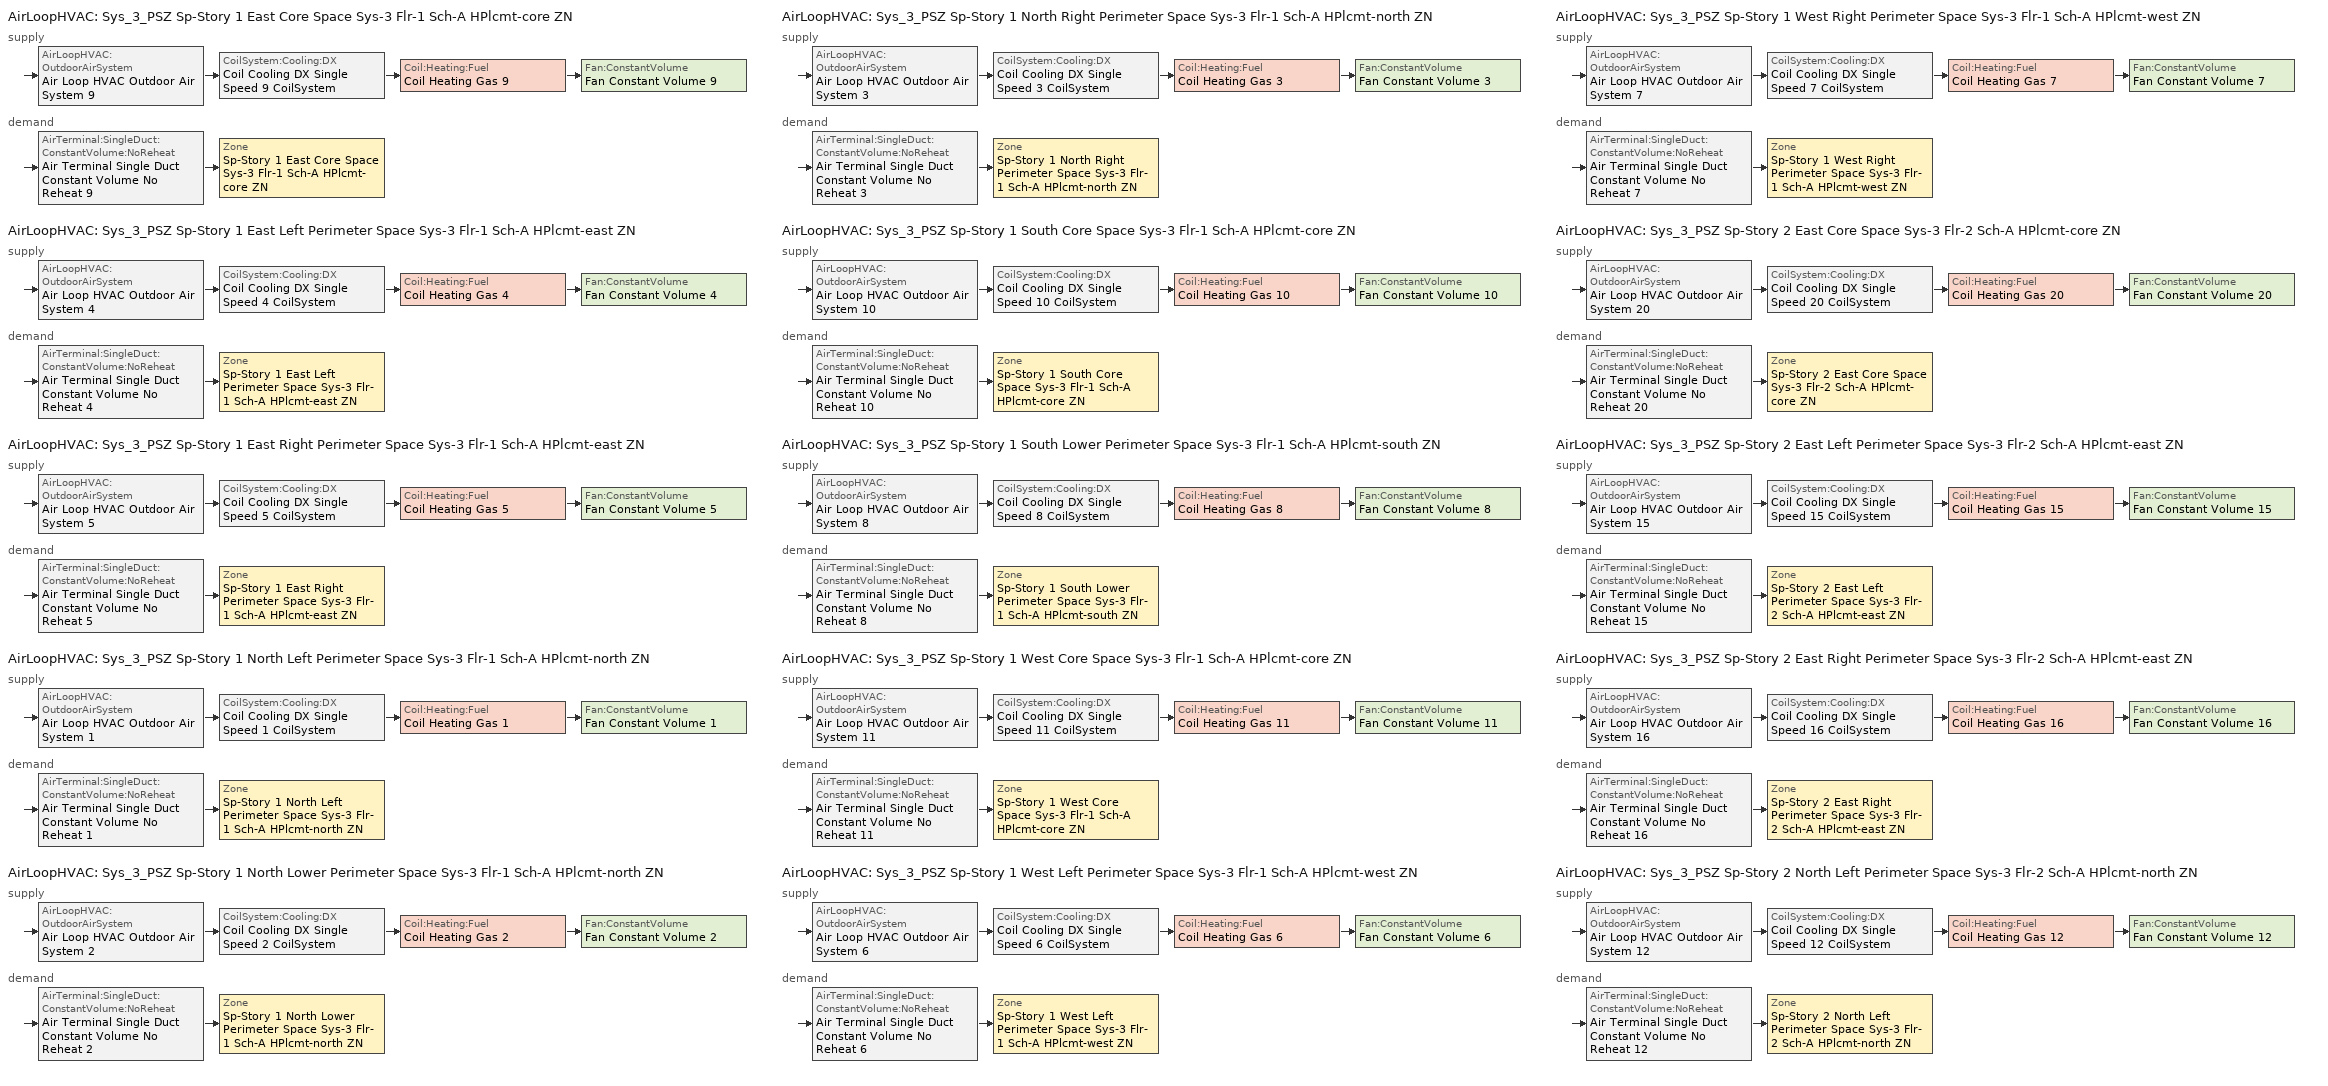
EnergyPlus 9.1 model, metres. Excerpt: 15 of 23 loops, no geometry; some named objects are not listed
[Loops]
AirLoopHVAC 'Sys_3_PSZ Sp-Story 1 East Core Space Sys-3 Flr-1 Sch-A HPlcmt-core ZN'
 supply: AirLoopHVAC:OutdoorAirSystem 'Air Loop HVAC Outdoor Air System 9' > CoilSystem:Cooling:DX 'Coil Cooling DX Single Speed 9 CoilSystem' > Coil:Heating:Fuel 'Coil Heating Gas 9' > Fan:ConstantVolume 'Fan Constant Volume 9'
 demand: AirTerminal:SingleDuct:ConstantVolume:NoReheat 'Air Terminal Single Duct Constant Volume No Reheat 9' > Zone 'Sp-Story 1 East Core Space Sys-3 Flr-1 Sch-A HPlcmt-core ZN'
AirLoopHVAC 'Sys_3_PSZ Sp-Story 1 East Left Perimeter Space Sys-3 Flr-1 Sch-A HPlcmt-east ZN'
 supply: AirLoopHVAC:OutdoorAirSystem 'Air Loop HVAC Outdoor Air System 4' > CoilSystem:Cooling:DX 'Coil Cooling DX Single Speed 4 CoilSystem' > Coil:Heating:Fuel 'Coil Heating Gas 4' > Fan:ConstantVolume 'Fan Constant Volume 4'
 demand: AirTerminal:SingleDuct:ConstantVolume:NoReheat 'Air Terminal Single Duct Constant Volume No Reheat 4' > Zone 'Sp-Story 1 East Left Perimeter Space Sys-3 Flr-1 Sch-A HPlcmt-east ZN'
AirLoopHVAC 'Sys_3_PSZ Sp-Story 1 East Right Perimeter Space Sys-3 Flr-1 Sch-A HPlcmt-east ZN'
 supply: AirLoopHVAC:OutdoorAirSystem 'Air Loop HVAC Outdoor Air System 5' > CoilSystem:Cooling:DX 'Coil Cooling DX Single Speed 5 CoilSystem' > Coil:Heating:Fuel 'Coil Heating Gas 5' > Fan:ConstantVolume 'Fan Constant Volume 5'
 demand: AirTerminal:SingleDuct:ConstantVolume:NoReheat 'Air Terminal Single Duct Constant Volume No Reheat 5' > Zone 'Sp-Story 1 East Right Perimeter Space Sys-3 Flr-1 Sch-A HPlcmt-east ZN'
AirLoopHVAC 'Sys_3_PSZ Sp-Story 1 North Left Perimeter Space Sys-3 Flr-1 Sch-A HPlcmt-north ZN'
 supply: AirLoopHVAC:OutdoorAirSystem 'Air Loop HVAC Outdoor Air System 1' > CoilSystem:Cooling:DX 'Coil Cooling DX Single Speed 1 CoilSystem' > Coil:Heating:Fuel 'Coil Heating Gas 1' > Fan:ConstantVolume 'Fan Constant Volume 1'
 demand: AirTerminal:SingleDuct:ConstantVolume:NoReheat 'Air Terminal Single Duct Constant Volume No Reheat 1' > Zone 'Sp-Story 1 North Left Perimeter Space Sys-3 Flr-1 Sch-A HPlcmt-north ZN'
AirLoopHVAC 'Sys_3_PSZ Sp-Story 1 North Lower Perimeter Space Sys-3 Flr-1 Sch-A HPlcmt-north ZN'
 supply: AirLoopHVAC:OutdoorAirSystem 'Air Loop HVAC Outdoor Air System 2' > CoilSystem:Cooling:DX 'Coil Cooling DX Single Speed 2 CoilSystem' > Coil:Heating:Fuel 'Coil Heating Gas 2' > Fan:ConstantVolume 'Fan Constant Volume 2'
 demand: AirTerminal:SingleDuct:ConstantVolume:NoReheat 'Air Terminal Single Duct Constant Volume No Reheat 2' > Zone 'Sp-Story 1 North Lower Perimeter Space Sys-3 Flr-1 Sch-A HPlcmt-north ZN'
AirLoopHVAC 'Sys_3_PSZ Sp-Story 1 North Right Perimeter Space Sys-3 Flr-1 Sch-A HPlcmt-north ZN'
 supply: AirLoopHVAC:OutdoorAirSystem 'Air Loop HVAC Outdoor Air System 3' > CoilSystem:Cooling:DX 'Coil Cooling DX Single Speed 3 CoilSystem' > Coil:Heating:Fuel 'Coil Heating Gas 3' > Fan:ConstantVolume 'Fan Constant Volume 3'
 demand: AirTerminal:SingleDuct:ConstantVolume:NoReheat 'Air Terminal Single Duct Constant Volume No Reheat 3' > Zone 'Sp-Story 1 North Right Perimeter Space Sys-3 Flr-1 Sch-A HPlcmt-north ZN'
AirLoopHVAC 'Sys_3_PSZ Sp-Story 1 South Core Space Sys-3 Flr-1 Sch-A HPlcmt-core ZN'
 supply: AirLoopHVAC:OutdoorAirSystem 'Air Loop HVAC Outdoor Air System 10' > CoilSystem:Cooling:DX 'Coil Cooling DX Single Speed 10 CoilSystem' > Coil:Heating:Fuel 'Coil Heating Gas 10' > Fan:ConstantVolume 'Fan Constant Volume 10'
 demand: AirTerminal:SingleDuct:ConstantVolume:NoReheat 'Air Terminal Single Duct Constant Volume No Reheat 10' > Zone 'Sp-Story 1 South Core Space Sys-3 Flr-1 Sch-A HPlcmt-core ZN'
AirLoopHVAC 'Sys_3_PSZ Sp-Story 1 South Lower Perimeter Space Sys-3 Flr-1 Sch-A HPlcmt-south ZN'
 supply: AirLoopHVAC:OutdoorAirSystem 'Air Loop HVAC Outdoor Air System 8' > CoilSystem:Cooling:DX 'Coil Cooling DX Single Speed 8 CoilSystem' > Coil:Heating:Fuel 'Coil Heating Gas 8' > Fan:ConstantVolume 'Fan Constant Volume 8'
 demand: AirTerminal:SingleDuct:ConstantVolume:NoReheat 'Air Terminal Single Duct Constant Volume No Reheat 8' > Zone 'Sp-Story 1 South Lower Perimeter Space Sys-3 Flr-1 Sch-A HPlcmt-south ZN'
AirLoopHVAC 'Sys_3_PSZ Sp-Story 1 West Core Space Sys-3 Flr-1 Sch-A HPlcmt-core ZN'
 supply: AirLoopHVAC:OutdoorAirSystem 'Air Loop HVAC Outdoor Air System 11' > CoilSystem:Cooling:DX 'Coil Cooling DX Single Speed 11 CoilSystem' > Coil:Heating:Fuel 'Coil Heating Gas 11' > Fan:ConstantVolume 'Fan Constant Volume 11'
 demand: AirTerminal:SingleDuct:ConstantVolume:NoReheat 'Air Terminal Single Duct Constant Volume No Reheat 11' > Zone 'Sp-Story 1 West Core Space Sys-3 Flr-1 Sch-A HPlcmt-core ZN'
AirLoopHVAC 'Sys_3_PSZ Sp-Story 1 West Left Perimeter Space Sys-3 Flr-1 Sch-A HPlcmt-west ZN'
 supply: AirLoopHVAC:OutdoorAirSystem 'Air Loop HVAC Outdoor Air System 6' > CoilSystem:Cooling:DX 'Coil Cooling DX Single Speed 6 CoilSystem' > Coil:Heating:Fuel 'Coil Heating Gas 6' > Fan:ConstantVolume 'Fan Constant Volume 6'
 demand: AirTerminal:SingleDuct:ConstantVolume:NoReheat 'Air Terminal Single Duct Constant Volume No Reheat 6' > Zone 'Sp-Story 1 West Left Perimeter Space Sys-3 Flr-1 Sch-A HPlcmt-west ZN'
AirLoopHVAC 'Sys_3_PSZ Sp-Story 1 West Right Perimeter Space Sys-3 Flr-1 Sch-A HPlcmt-west ZN'
 supply: AirLoopHVAC:OutdoorAirSystem 'Air Loop HVAC Outdoor Air System 7' > CoilSystem:Cooling:DX 'Coil Cooling DX Single Speed 7 CoilSystem' > Coil:Heating:Fuel 'Coil Heating Gas 7' > Fan:ConstantVolume 'Fan Constant Volume 7'
 demand: AirTerminal:SingleDuct:ConstantVolume:NoReheat 'Air Terminal Single Duct Constant Volume No Reheat 7' > Zone 'Sp-Story 1 West Right Perimeter Space Sys-3 Flr-1 Sch-A HPlcmt-west ZN'
AirLoopHVAC 'Sys_3_PSZ Sp-Story 2 East Core Space Sys-3 Flr-2 Sch-A HPlcmt-core ZN'
 supply: AirLoopHVAC:OutdoorAirSystem 'Air Loop HVAC Outdoor Air System 20' > CoilSystem:Cooling:DX 'Coil Cooling DX Single Speed 20 CoilSystem' > Coil:Heating:Fuel 'Coil Heating Gas 20' > Fan:ConstantVolume 'Fan Constant Volume 20'
 demand: AirTerminal:SingleDuct:ConstantVolume:NoReheat 'Air Terminal Single Duct Constant Volume No Reheat 20' > Zone 'Sp-Story 2 East Core Space Sys-3 Flr-2 Sch-A HPlcmt-core ZN'
AirLoopHVAC 'Sys_3_PSZ Sp-Story 2 East Left Perimeter Space Sys-3 Flr-2 Sch-A HPlcmt-east ZN'
 supply: AirLoopHVAC:OutdoorAirSystem 'Air Loop HVAC Outdoor Air System 15' > CoilSystem:Cooling:DX 'Coil Cooling DX Single Speed 15 CoilSystem' > Coil:Heating:Fuel 'Coil Heating Gas 15' > Fan:ConstantVolume 'Fan Constant Volume 15'
 demand: AirTerminal:SingleDuct:ConstantVolume:NoReheat 'Air Terminal Single Duct Constant Volume No Reheat 15' > Zone 'Sp-Story 2 East Left Perimeter Space Sys-3 Flr-2 Sch-A HPlcmt-east ZN'
AirLoopHVAC 'Sys_3_PSZ Sp-Story 2 East Right Perimeter Space Sys-3 Flr-2 Sch-A HPlcmt-east ZN'
 supply: AirLoopHVAC:OutdoorAirSystem 'Air Loop HVAC Outdoor Air System 16' > CoilSystem:Cooling:DX 'Coil Cooling DX Single Speed 16 CoilSystem' > Coil:Heating:Fuel 'Coil Heating Gas 16' > Fan:ConstantVolume 'Fan Constant Volume 16'
 demand: AirTerminal:SingleDuct:ConstantVolume:NoReheat 'Air Terminal Single Duct Constant Volume No Reheat 16' > Zone 'Sp-Story 2 East Right Perimeter Space Sys-3 Flr-2 Sch-A HPlcmt-east ZN'
AirLoopHVAC 'Sys_3_PSZ Sp-Story 2 North Left Perimeter Space Sys-3 Flr-2 Sch-A HPlcmt-north ZN'
 supply: AirLoopHVAC:OutdoorAirSystem 'Air Loop HVAC Outdoor Air System 12' > CoilSystem:Cooling:DX 'Coil Cooling DX Single Speed 12 CoilSystem' > Coil:Heating:Fuel 'Coil Heating Gas 12' > Fan:ConstantVolume 'Fan Constant Volume 12'
 demand: AirTerminal:SingleDuct:ConstantVolume:NoReheat 'Air Terminal Single Duct Constant Volume No Reheat 12' > Zone 'Sp-Story 2 North Left Perimeter Space Sys-3 Flr-2 Sch-A HPlcmt-north ZN'
[ZoneControl:Thermostat] Control Object Type 1=ThermostatSetpoint:DualSetpoint
Name | Zone or ZoneList | Control Type Schedule | Control Name 1
Sp-Story 1 East Core Space Sys-3 Flr-1 Sch-A HPlcmt-core ZN Thermostat | Sp-Story 1 East Core Space Sys-3 Flr-1 Sch-A HPlcmt-core ZN | Sp-Story 1 East Core Space Sys-3 Flr-1 Sch-A HPlcmt-core ZN Thermostat Schedule | Office WholeBuilding 318 Thermostat 54
Sp-Story 1 East Left Perimeter Space Sys-3 Flr-1 Sch-A HPlcmt-east ZN Thermostat | Sp-Story 1 East Left Perimeter Space Sys-3 Flr-1 Sch-A HPlcmt-east ZN | Sp-Story 1 East Left Perimeter Space Sys-3 Flr-1 Sch-A HPlcmt-east ZN Thermostat Schedule | Office WholeBuilding 318 Thermostat 49
Sp-Story 1 East Right Perimeter Space Sys-3 Flr-1 Sch-A HPlcmt-east ZN Thermostat | Sp-Story 1 East Right Perimeter Space Sys-3 Flr-1 Sch-A HPlcmt-east ZN | Sp-Story 1 East Right Perimeter Space Sys-3 Flr-1 Sch-A HPlcmt-east ZN Thermostat Schedule | Office WholeBuilding 318 Thermostat 50
Sp-Story 1 North Left Perimeter Space Sys-3 Flr-1 Sch-A HPlcmt-north ZN Thermostat | Sp-Story 1 North Left Perimeter Space Sys-3 Flr-1 Sch-A HPlcmt-north ZN | Sp-Story 1 North Left Perimeter Space Sys-3 Flr-1 Sch-A HPlcmt-north ZN Thermostat Schedule | Office WholeBuilding 318 Thermostat 46
Sp-Story 1 North Lower Perimeter Space Sys-3 Flr-1 Sch-A HPlcmt-north ZN Thermostat | Sp-Story 1 North Lower Perimeter Space Sys-3 Flr-1 Sch-A HPlcmt-north ZN | Sp-Story 1 North Lower Perimeter Space Sys-3 Flr-1 Sch-A HPlcmt-north ZN Thermostat Schedule | Office WholeBuilding 318 Thermostat 47
Sp-Story 1 North Right Perimeter Space Sys-3 Flr-1 Sch-A HPlcmt-north ZN Thermostat | Sp-Story 1 North Right Perimeter Space Sys-3 Flr-1 Sch-A HPlcmt-north ZN | Sp-Story 1 North Right Perimeter Space Sys-3 Flr-1 Sch-A HPlcmt-north ZN Thermostat Schedule | Office WholeBuilding 318 Thermostat 48
Sp-Story 1 South Core Space Sys-3 Flr-1 Sch-A HPlcmt-core ZN Thermostat | Sp-Story 1 South Core Space Sys-3 Flr-1 Sch-A HPlcmt-core ZN | Sp-Story 1 South Core Space Sys-3 Flr-1 Sch-A HPlcmt-core ZN Thermostat Schedule | Office WholeBuilding 318 Thermostat 55
Sp-Story 1 South Lower Perimeter Space Sys-3 Flr-1 Sch-A HPlcmt-south ZN Thermostat | Sp-Story 1 South Lower Perimeter Space Sys-3 Flr-1 Sch-A HPlcmt-south ZN | Sp-Story 1 South Lower Perimeter Space Sys-3 Flr-1 Sch-A HPlcmt-south ZN Thermostat Schedule | Office WholeBuilding 318 Thermostat 53
Sp-Story 1 West Core Space Sys-3 Flr-1 Sch-A HPlcmt-core ZN Thermostat | Sp-Story 1 West Core Space Sys-3 Flr-1 Sch-A HPlcmt-core ZN | Sp-Story 1 West Core Space Sys-3 Flr-1 Sch-A HPlcmt-core ZN Thermostat Schedule | Office WholeBuilding 318 Thermostat 56
Sp-Story 1 West Left Perimeter Space Sys-3 Flr-1 Sch-A HPlcmt-west ZN Thermostat | Sp-Story 1 West Left Perimeter Space Sys-3 Flr-1 Sch-A HPlcmt-west ZN | Sp-Story 1 West Left Perimeter Space Sys-3 Flr-1 Sch-A HPlcmt-west ZN Thermostat Schedule | Office WholeBuilding 318 Thermostat 51
Sp-Story 1 West Right Perimeter Space Sys-3 Flr-1 Sch-A HPlcmt-west ZN Thermostat | Sp-Story 1 West Right Perimeter Space Sys-3 Flr-1 Sch-A HPlcmt-west ZN | Sp-Story 1 West Right Perimeter Space Sys-3 Flr-1 Sch-A HPlcmt-west ZN Thermostat Schedule | Office WholeBuilding 318 Thermostat 52
Sp-Story 2 East Core Space Sys-3 Flr-2 Sch-A HPlcmt-core ZN Thermostat | Sp-Story 2 East Core Space Sys-3 Flr-2 Sch-A HPlcmt-core ZN | Sp-Story 2 East Core Space Sys-3 Flr-2 Sch-A HPlcmt-core ZN Thermostat Schedule | Office WholeBuilding 318 Thermostat 65
Sp-Story 2 East Left Perimeter Space Sys-3 Flr-2 Sch-A HPlcmt-east ZN Thermostat | Sp-Story 2 East Left Perimeter Space Sys-3 Flr-2 Sch-A HPlcmt-east ZN | Sp-Story 2 East Left Perimeter Space Sys-3 Flr-2 Sch-A HPlcmt-east ZN Thermostat Schedule | Office WholeBuilding 318 Thermostat 60
Sp-Story 2 East Right Perimeter Space Sys-3 Flr-2 Sch-A HPlcmt-east ZN Thermostat | Sp-Story 2 East Right Perimeter Space Sys-3 Flr-2 Sch-A HPlcmt-east ZN | Sp-Story 2 East Right Perimeter Space Sys-3 Flr-2 Sch-A HPlcmt-east ZN Thermostat Schedule | Office WholeBuilding 318 Thermostat 61
Sp-Story 2 North Left Perimeter Space Sys-3 Flr-2 Sch-A HPlcmt-north ZN Thermostat | Sp-Story 2 North Left Perimeter Space Sys-3 Flr-2 Sch-A HPlcmt-north ZN | Sp-Story 2 North Left Perimeter Space Sys-3 Flr-2 Sch-A HPlcmt-north ZN Thermostat Schedule | Office WholeBuilding 318 Thermostat 57
[ThermostatSetpoint:DualSetpoint] Heating Setpoint Temperature Schedule=NECB-A-Thermostat Setpoint-Heating; Cooling Setpoint Temperature Schedule=NECB-A-Thermostat Setpoint-Cooling
Office WholeBuilding 318 Thermostat 54; Office WholeBuilding 318 Thermostat 49; Office WholeBuilding 318 Thermostat 50; Office WholeBuilding 318 Thermostat 46; Office WholeBuilding 318 Thermostat 47; Office WholeBuilding 318 Thermostat 48; Office WholeBuilding 318 Thermostat 55; Office WholeBuilding 318 Thermostat 53; Office WholeBuilding 318 Thermostat 56; Office WholeBuilding 318 Thermostat 51; Office WholeBuilding 318 Thermostat 52; Office WholeBuilding 318 Thermostat 65; Office WholeBuilding 318 Thermostat 60; Office WholeBuilding 318 Thermostat 61; Office WholeBuilding 318 Thermostat 57
[AirTerminal:SingleDuct:ConstantVolume:NoReheat] Availability Schedule=Always On Discrete; Maximum Air Flow Rate {m3/s}=AutoSize
Air Terminal Single Duct Constant Volume No Reheat 9; Air Terminal Single Duct Constant Volume No Reheat 4; Air Terminal Single Duct Constant Volume No Reheat 5; Air Terminal Single Duct Constant Volume No Reheat 1; Air Terminal Single Duct Constant Volume No Reheat 2; Air Terminal Single Duct Constant Volume No Reheat 3; Air Terminal Single Duct Constant Volume No Reheat 10; Air Terminal Single Duct Constant Volume No Reheat 8; Air Terminal Single Duct Constant Volume No Reheat 11; Air Terminal Single Duct Constant Volume No Reheat 6; Air Terminal Single Duct Constant Volume No Reheat 7; Air Terminal Single Duct Constant Volume No Reheat 20; Air Terminal Single Duct Constant Volume No Reheat 15; Air Terminal Single Duct Constant Volume No Reheat 16; Air Terminal Single Duct Constant Volume No Reheat 12
[Zone equipment]
Sp-Story 1 East Core Space Sys-3 Flr-1 Sch-A HPlcmt-core ZN: Air Terminal Single Duct Constant Volume No Reheat 9, Zone HVAC Baseboard Convective Water 9
Sp-Story 1 East Left Perimeter Space Sys-3 Flr-1 Sch-A HPlcmt-east ZN: Air Terminal Single Duct Constant Volume No Reheat 4, Zone HVAC Baseboard Convective Water 4
Sp-Story 1 East Right Perimeter Space Sys-3 Flr-1 Sch-A HPlcmt-east ZN: Air Terminal Single Duct Constant Volume No Reheat 5, Zone HVAC Baseboard Convective Water 5
Sp-Story 1 North Left Perimeter Space Sys-3 Flr-1 Sch-A HPlcmt-north ZN: Air Terminal Single Duct Constant Volume No Reheat 1, Zone HVAC Baseboard Convective Water 1
Sp-Story 1 North Lower Perimeter Space Sys-3 Flr-1 Sch-A HPlcmt-north ZN: Air Terminal Single Duct Constant Volume No Reheat 2, Zone HVAC Baseboard Convective Water 2
Sp-Story 1 North Right Perimeter Space Sys-3 Flr-1 Sch-A HPlcmt-north ZN: Air Terminal Single Duct Constant Volume No Reheat 3, Zone HVAC Baseboard Convective Water 3
Sp-Story 1 South Core Space Sys-3 Flr-1 Sch-A HPlcmt-core ZN: Air Terminal Single Duct Constant Volume No Reheat 10, Zone HVAC Baseboard Convective Water 10
Sp-Story 1 South Lower Perimeter Space Sys-3 Flr-1 Sch-A HPlcmt-south ZN: Air Terminal Single Duct Constant Volume No Reheat 8, Zone HVAC Baseboard Convective Water 8
Sp-Story 1 West Core Space Sys-3 Flr-1 Sch-A HPlcmt-core ZN: Air Terminal Single Duct Constant Volume No Reheat 11, Zone HVAC Baseboard Convective Water 11
Sp-Story 1 West Left Perimeter Space Sys-3 Flr-1 Sch-A HPlcmt-west ZN: Air Terminal Single Duct Constant Volume No Reheat 6, Zone HVAC Baseboard Convective Water 6
Sp-Story 1 West Right Perimeter Space Sys-3 Flr-1 Sch-A HPlcmt-west ZN: Air Terminal Single Duct Constant Volume No Reheat 7, Zone HVAC Baseboard Convective Water 7
Sp-Story 2 East Core Space Sys-3 Flr-2 Sch-A HPlcmt-core ZN: Air Terminal Single Duct Constant Volume No Reheat 20, Zone HVAC Baseboard Convective Water 20
Sp-Story 2 East Left Perimeter Space Sys-3 Flr-2 Sch-A HPlcmt-east ZN: Air Terminal Single Duct Constant Volume No Reheat 15, Zone HVAC Baseboard Convective Water 15
Sp-Story 2 East Right Perimeter Space Sys-3 Flr-2 Sch-A HPlcmt-east ZN: Air Terminal Single Duct Constant Volume No Reheat 16, Zone HVAC Baseboard Convective Water 16
Sp-Story 2 North Left Perimeter Space Sys-3 Flr-2 Sch-A HPlcmt-north ZN: Air Terminal Single Duct Constant Volume No Reheat 12, Zone HVAC Baseboard Convective Water 12
[Sizing:Zone] Zone Cooling Design Supply Air Temperature Input Method=SupplyAirTemperature; Zone Cooling Design Supply Air Temperature {C}=13; Zone Cooling Design Supply Air Temperature Difference {deltaC}=11.11; Zone Heating Design Supply Air Temperature Input Method=SupplyAirTemperature; Zone Heating Design Supply Air Temperature {C}=43; Zone Heating Design Supply Air Temperature Difference {deltaC}=11.11; Zone Cooling Design Supply Air Humidity Ratio {kgWater/kgDryAir}=0.0085; Zone Heating Design Supply Air Humidity Ratio {kgWater/kgDryAir}=0.008; Design Specification Outdoor Air Object=Office WholeBuilding 318 Ventilation; Zone Heating Sizing Factor=1.3; Zone Cooling Sizing Factor=1.1; Cooling Design Air Flow Method=DesignDay; Cooling Design Air Flow Rate {m3/s}=0; Cooling Minimum Air Flow per Zone Floor Area {m3/s-m2}=0.000762; Cooling Minimum Air Flow {m3/s}=0; Cooling Minimum Air Flow Fraction=0; Heating Design Air Flow Method=DesignDay; Heating Design Air Flow Rate {m3/s}=0; Heating Maximum Air Flow per Zone Floor Area {m3/s-m2}=0.002032; Heating Maximum Air Flow {m3/s}=0.141576; Heating Maximum Air Flow Fraction=0.3; Account for Dedicated Outdoor Air System=No
Name | Design Specification Zone Air Distribution Object
Sp-Story 1 East Core Space Sys-3 Flr-1 Sch-A HPlcmt-core ZN | Sp-Story 1 East Core Space Sys-3 Flr-1 Sch-A HPlcmt-core ZN Design Spec Zone Air Dist
Sp-Story 1 East Left Perimeter Space Sys-3 Flr-1 Sch-A HPlcmt-east ZN | Sp-Story 1 East Left Perimeter Space Sys-3 Flr-1 Sch-A HPlcmt-east ZN Design Spec Zone Air Dist
Sp-Story 1 East Right Perimeter Space Sys-3 Flr-1 Sch-A HPlcmt-east ZN | Sp-Story 1 East Right Perimeter Space Sys-3 Flr-1 Sch-A HPlcmt-east ZN Design Spec Zone Air Dist
Sp-Story 1 North Left Perimeter Space Sys-3 Flr-1 Sch-A HPlcmt-north ZN | Sp-Story 1 North Left Perimeter Space Sys-3 Flr-1 Sch-A HPlcmt-north ZN Design Spec Zone Air Dist
Sp-Story 1 North Lower Perimeter Space Sys-3 Flr-1 Sch-A HPlcmt-north ZN | Sp-Story 1 North Lower Perimeter Space Sys-3 Flr-1 Sch-A HPlcmt-north ZN Design Spec Zone Air Dist
Sp-Story 1 North Right Perimeter Space Sys-3 Flr-1 Sch-A HPlcmt-north ZN | Sp-Story 1 North Right Perimeter Space Sys-3 Flr-1 Sch-A HPlcmt-north ZN Design Spec Zone Air Dist
Sp-Story 1 South Core Space Sys-3 Flr-1 Sch-A HPlcmt-core ZN | Sp-Story 1 South Core Space Sys-3 Flr-1 Sch-A HPlcmt-core ZN Design Spec Zone Air Dist
Sp-Story 1 South Lower Perimeter Space Sys-3 Flr-1 Sch-A HPlcmt-south ZN | Sp-Story 1 South Lower Perimeter Space Sys-3 Flr-1 Sch-A HPlcmt-south ZN Design Spec Zone Air Dist
Sp-Story 1 West Core Space Sys-3 Flr-1 Sch-A HPlcmt-core ZN | Sp-Story 1 West Core Space Sys-3 Flr-1 Sch-A HPlcmt-core ZN Design Spec Zone Air Dist
Sp-Story 1 West Left Perimeter Space Sys-3 Flr-1 Sch-A HPlcmt-west ZN | Sp-Story 1 West Left Perimeter Space Sys-3 Flr-1 Sch-A HPlcmt-west ZN Design Spec Zone Air Dist
Sp-Story 1 West Right Perimeter Space Sys-3 Flr-1 Sch-A HPlcmt-west ZN | Sp-Story 1 West Right Perimeter Space Sys-3 Flr-1 Sch-A HPlcmt-west ZN Design Spec Zone Air Dist
Sp-Story 2 East Core Space Sys-3 Flr-2 Sch-A HPlcmt-core ZN | Sp-Story 2 East Core Space Sys-3 Flr-2 Sch-A HPlcmt-core ZN Design Spec Zone Air Dist
Sp-Story 2 East Left Perimeter Space Sys-3 Flr-2 Sch-A HPlcmt-east ZN | Sp-Story 2 East Left Perimeter Space Sys-3 Flr-2 Sch-A HPlcmt-east ZN Design Spec Zone Air Dist
Sp-Story 2 East Right Perimeter Space Sys-3 Flr-2 Sch-A HPlcmt-east ZN | Sp-Story 2 East Right Perimeter Space Sys-3 Flr-2 Sch-A HPlcmt-east ZN Design Spec Zone Air Dist
Sp-Story 2 North Left Perimeter Space Sys-3 Flr-2 Sch-A HPlcmt-north ZN | Sp-Story 2 North Left Perimeter Space Sys-3 Flr-2 Sch-A HPlcmt-north ZN Design Spec Zone Air Dist
[DesignSpecification:ZoneAirDistribution] Zone Air Distribution Effectiveness in Cooling Mode=1; Zone Air Distribution Effectiveness in Heating Mode=1
Sp-Story 1 East Core Space Sys-3 Flr-1 Sch-A HPlcmt-core ZN Design Spec Zone Air Dist; Sp-Story 1 East Left Perimeter Space Sys-3 Flr-1 Sch-A HPlcmt-east ZN Design Spec Zone Air Dist; Sp-Story 1 East Right Perimeter Space Sys-3 Flr-1 Sch-A HPlcmt-east ZN Design Spec Zone Air Dist; Sp-Story 1 North Left Perimeter Space Sys-3 Flr-1 Sch-A HPlcmt-north ZN Design Spec Zone Air Dist; Sp-Story 1 North Lower Perimeter Space Sys-3 Flr-1 Sch-A HPlcmt-north ZN Design Spec Zone Air Dist; Sp-Story 1 North Right Perimeter Space Sys-3 Flr-1 Sch-A HPlcmt-north ZN Design Spec Zone Air Dist; Sp-Story 1 South Core Space Sys-3 Flr-1 Sch-A HPlcmt-core ZN Design Spec Zone Air Dist; Sp-Story 1 South Lower Perimeter Space Sys-3 Flr-1 Sch-A HPlcmt-south ZN Design Spec Zone Air Dist; Sp-Story 1 West Core Space Sys-3 Flr-1 Sch-A HPlcmt-core ZN Design Spec Zone Air Dist; Sp-Story 1 West Left Perimeter Space Sys-3 Flr-1 Sch-A HPlcmt-west ZN Design Spec Zone Air Dist; Sp-Story 1 West Right Perimeter Space Sys-3 Flr-1 Sch-A HPlcmt-west ZN Design Spec Zone Air Dist; Sp-Story 2 East Core Space Sys-3 Flr-2 Sch-A HPlcmt-core ZN Design Spec Zone Air Dist; Sp-Story 2 East Left Perimeter Space Sys-3 Flr-2 Sch-A HPlcmt-east ZN Design Spec Zone Air Dist; Sp-Story 2 East Right Perimeter Space Sys-3 Flr-2 Sch-A HPlcmt-east ZN Design Spec Zone Air Dist; Sp-Story 2 North Left Perimeter Space Sys-3 Flr-2 Sch-A HPlcmt-north ZN Design Spec Zone Air Dist
[Controller:MechanicalVentilation] Availability Schedule=Always On Discrete; Demand Controlled Ventilation=No; System Outdoor Air Method=ZoneSum; Design Specification Outdoor Air Object Name 1=Office WholeBuilding 318 Ventilation
Name | Zone Name 1 | Design Specification Zone Air Distribution Object Name 1
Controller Mechanical Ventilation 9 | Sp-Story 1 East Core Space Sys-3 Flr-1 Sch-A HPlcmt-core ZN | Sp-Story 1 East Core Space Sys-3 Flr-1 Sch-A HPlcmt-core ZN Design Spec Zone Air Dist
Controller Mechanical Ventilation 4 | Sp-Story 1 East Left Perimeter Space Sys-3 Flr-1 Sch-A HPlcmt-east ZN | Sp-Story 1 East Left Perimeter Space Sys-3 Flr-1 Sch-A HPlcmt-east ZN Design Spec Zone Air Dist
Controller Mechanical Ventilation 5 | Sp-Story 1 East Right Perimeter Space Sys-3 Flr-1 Sch-A HPlcmt-east ZN | Sp-Story 1 East Right Perimeter Space Sys-3 Flr-1 Sch-A HPlcmt-east ZN Design Spec Zone Air Dist
Controller Mechanical Ventilation 1 | Sp-Story 1 North Left Perimeter Space Sys-3 Flr-1 Sch-A HPlcmt-north ZN | Sp-Story 1 North Left Perimeter Space Sys-3 Flr-1 Sch-A HPlcmt-north ZN Design Spec Zone Air Dist
Controller Mechanical Ventilation 2 | Sp-Story 1 North Lower Perimeter Space Sys-3 Flr-1 Sch-A HPlcmt-north ZN | Sp-Story 1 North Lower Perimeter Space Sys-3 Flr-1 Sch-A HPlcmt-north ZN Design Spec Zone Air Dist
Controller Mechanical Ventilation 3 | Sp-Story 1 North Right Perimeter Space Sys-3 Flr-1 Sch-A HPlcmt-north ZN | Sp-Story 1 North Right Perimeter Space Sys-3 Flr-1 Sch-A HPlcmt-north ZN Design Spec Zone Air Dist
Controller Mechanical Ventilation 10 | Sp-Story 1 South Core Space Sys-3 Flr-1 Sch-A HPlcmt-core ZN | Sp-Story 1 South Core Space Sys-3 Flr-1 Sch-A HPlcmt-core ZN Design Spec Zone Air Dist
Controller Mechanical Ventilation 8 | Sp-Story 1 South Lower Perimeter Space Sys-3 Flr-1 Sch-A HPlcmt-south ZN | Sp-Story 1 South Lower Perimeter Space Sys-3 Flr-1 Sch-A HPlcmt-south ZN Design Spec Zone Air Dist
Controller Mechanical Ventilation 11 | Sp-Story 1 West Core Space Sys-3 Flr-1 Sch-A HPlcmt-core ZN | Sp-Story 1 West Core Space Sys-3 Flr-1 Sch-A HPlcmt-core ZN Design Spec Zone Air Dist
Controller Mechanical Ventilation 6 | Sp-Story 1 West Left Perimeter Space Sys-3 Flr-1 Sch-A HPlcmt-west ZN | Sp-Story 1 West Left Perimeter Space Sys-3 Flr-1 Sch-A HPlcmt-west ZN Design Spec Zone Air Dist
Controller Mechanical Ventilation 7 | Sp-Story 1 West Right Perimeter Space Sys-3 Flr-1 Sch-A HPlcmt-west ZN | Sp-Story 1 West Right Perimeter Space Sys-3 Flr-1 Sch-A HPlcmt-west ZN Design Spec Zone Air Dist
Controller Mechanical Ventilation 20 | Sp-Story 2 East Core Space Sys-3 Flr-2 Sch-A HPlcmt-core ZN | Sp-Story 2 East Core Space Sys-3 Flr-2 Sch-A HPlcmt-core ZN Design Spec Zone Air Dist
Controller Mechanical Ventilation 15 | Sp-Story 2 East Left Perimeter Space Sys-3 Flr-2 Sch-A HPlcmt-east ZN | Sp-Story 2 East Left Perimeter Space Sys-3 Flr-2 Sch-A HPlcmt-east ZN Design Spec Zone Air Dist
Controller Mechanical Ventilation 16 | Sp-Story 2 East Right Perimeter Space Sys-3 Flr-2 Sch-A HPlcmt-east ZN | Sp-Story 2 East Right Perimeter Space Sys-3 Flr-2 Sch-A HPlcmt-east ZN Design Spec Zone Air Dist
Controller Mechanical Ventilation 12 | Sp-Story 2 North Left Perimeter Space Sys-3 Flr-2 Sch-A HPlcmt-north ZN | Sp-Story 2 North Left Perimeter Space Sys-3 Flr-2 Sch-A HPlcmt-north ZN Design Spec Zone Air Dist
[DesignSpecification:OutdoorAir]
Office WholeBuilding 318 Ventilation: Outdoor Air Method=Sum; Outdoor Air Flow per Person {m3/s-person}=0; Outdoor Air Flow per Zone Floor Area {m3/s-m2}=0.00040132; Outdoor Air Flow per Zone {m3/s}=0; Outdoor Air Flow Air Changes per Hour {1/hr}=0
[AirLoopHVAC] Design Supply Air Flow Rate {m3/s}=AutoSize
Sys_3_PSZ Sp-Story 1 East Core Space Sys-3 Flr-1 Sch-A HPlcmt-core ZN; Sys_3_PSZ Sp-Story 1 East Left Perimeter Space Sys-3 Flr-1 Sch-A HPlcmt-east ZN; Sys_3_PSZ Sp-Story 1 East Right Perimeter Space Sys-3 Flr-1 Sch-A HPlcmt-east ZN; Sys_3_PSZ Sp-Story 1 North Left Perimeter Space Sys-3 Flr-1 Sch-A HPlcmt-north ZN; Sys_3_PSZ Sp-Story 1 North Lower Perimeter Space Sys-3 Flr-1 Sch-A HPlcmt-north ZN; Sys_3_PSZ Sp-Story 1 North Right Perimeter Space Sys-3 Flr-1 Sch-A HPlcmt-north ZN; Sys_3_PSZ Sp-Story 1 South Core Space Sys-3 Flr-1 Sch-A HPlcmt-core ZN; Sys_3_PSZ Sp-Story 1 South Lower Perimeter Space Sys-3 Flr-1 Sch-A HPlcmt-south ZN; Sys_3_PSZ Sp-Story 1 West Core Space Sys-3 Flr-1 Sch-A HPlcmt-core ZN; Sys_3_PSZ Sp-Story 1 West Left Perimeter Space Sys-3 Flr-1 Sch-A HPlcmt-west ZN; Sys_3_PSZ Sp-Story 1 West Right Perimeter Space Sys-3 Flr-1 Sch-A HPlcmt-west ZN; Sys_3_PSZ Sp-Story 2 East Core Space Sys-3 Flr-2 Sch-A HPlcmt-core ZN; Sys_3_PSZ Sp-Story 2 East Left Perimeter Space Sys-3 Flr-2 Sch-A HPlcmt-east ZN; Sys_3_PSZ Sp-Story 2 East Right Perimeter Space Sys-3 Flr-2 Sch-A HPlcmt-east ZN; Sys_3_PSZ Sp-Story 2 North Left Perimeter Space Sys-3 Flr-2 Sch-A HPlcmt-north ZN
[Sizing:System] Type of Load to Size On=Sensible; Design Outdoor Air Flow Rate {m3/s}=Autosize; Central Heating Maximum System Air Flow Ratio=1; Preheat Design Temperature {C}=7; Preheat Design Humidity Ratio {kgWater/kgDryAir}=0.008; Precool Design Temperature {C}=13; Precool Design Humidity Ratio {kgWater/kgDryAir}=0.008; Central Cooling Design Supply Air Temperature {C}=13; Central Heating Design Supply Air Temperature {C}=43; Type of Zone Sum to Use=NonCoincident; 100% Outdoor Air in Cooling=No; 100% Outdoor Air in Heating=No; Central Cooling Design Supply Air Humidity Ratio {kgWater/kgDryAir}=0.0085; Central Heating Design Supply Air Humidity Ratio {kgWater/kgDryAir}=0.008; Cooling Supply Air Flow Rate Method=DesignDay; Cooling Supply Air Flow Rate {m3/s}=0; Cooling Supply Air Flow Rate Per Floor Area {m3/s-m2}=0.00996765; Cooling Fraction of Autosized Cooling Supply Air Flow Rate=1; Cooling Supply Air Flow Rate Per Unit Cooling Capacity {m3/s-W}=3.94755e-05; Heating Supply Air Flow Rate Method=DesignDay; Heating Supply Air Flow Rate {m3/s}=0; Heating Supply Air Flow Rate Per Floor Area {m3/s-m2}=0.00996765; Heating Fraction of Autosized Heating Supply Air Flow Rate=1; Heating Fraction of Autosized Cooling Supply Air Flow Rate=1; Heating Supply Air Flow Rate Per Unit Heating Capacity {m3/s-W}=3.15882e-05; System Outdoor Air Method=ZoneSum; Zone Maximum Outdoor Air Fraction=1; Cooling Design Capacity Method=CoolingDesignCapacity; Cooling Design Capacity {W}=Autosize; Cooling Design Capacity Per Floor Area {W/m2}=234.7; Fraction of Autosized Cooling Design Capacity=1; Heating Design Capacity Method=HeatingDesignCapacity; Heating Design Capacity {W}=Autosize; Heating Design Capacity Per Floor Area {W/m2}=157; Fraction of Autosized Heating Design Capacity=1; Central Cooling Capacity Control Method=OnOff
Sys_3_PSZ Sp-Story 1 East Core Space Sys-3 Flr-1 Sch-A HPlcmt-core ZN; Sys_3_PSZ Sp-Story 1 East Left Perimeter Space Sys-3 Flr-1 Sch-A HPlcmt-east ZN; Sys_3_PSZ Sp-Story 1 East Right Perimeter Space Sys-3 Flr-1 Sch-A HPlcmt-east ZN; Sys_3_PSZ Sp-Story 1 North Left Perimeter Space Sys-3 Flr-1 Sch-A HPlcmt-north ZN; Sys_3_PSZ Sp-Story 1 North Lower Perimeter Space Sys-3 Flr-1 Sch-A HPlcmt-north ZN; Sys_3_PSZ Sp-Story 1 North Right Perimeter Space Sys-3 Flr-1 Sch-A HPlcmt-north ZN; Sys_3_PSZ Sp-Story 1 South Core Space Sys-3 Flr-1 Sch-A HPlcmt-core ZN; Sys_3_PSZ Sp-Story 1 South Lower Perimeter Space Sys-3 Flr-1 Sch-A HPlcmt-south ZN; Sys_3_PSZ Sp-Story 1 West Core Space Sys-3 Flr-1 Sch-A HPlcmt-core ZN; Sys_3_PSZ Sp-Story 1 West Left Perimeter Space Sys-3 Flr-1 Sch-A HPlcmt-west ZN; Sys_3_PSZ Sp-Story 1 West Right Perimeter Space Sys-3 Flr-1 Sch-A HPlcmt-west ZN; Sys_3_PSZ Sp-Story 2 East Core Space Sys-3 Flr-2 Sch-A HPlcmt-core ZN; Sys_3_PSZ Sp-Story 2 East Left Perimeter Space Sys-3 Flr-2 Sch-A HPlcmt-east ZN; Sys_3_PSZ Sp-Story 2 East Right Perimeter Space Sys-3 Flr-2 Sch-A HPlcmt-east ZN; Sys_3_PSZ Sp-Story 2 North Left Perimeter Space Sys-3 Flr-2 Sch-A HPlcmt-north ZN
[Controller:OutdoorAir] Minimum Outdoor Air Flow Rate {m3/s}=Autosize; Maximum Outdoor Air Flow Rate {m3/s}=Autosize; Economizer Control Type=NoEconomizer; Economizer Control Action Type=ModulateFlow; Economizer Maximum Limit Dry-Bulb Temperature {C}=28; Economizer Maximum Limit Enthalpy {J/kg}=64000; Economizer Minimum Limit Dry-Bulb Temperature {C}=-100; Lockout Type=NoLockout; Minimum Limit Type=FixedMinimum; High Humidity Control=No; Control High Indoor Humidity Based on Outdoor Humidity Ratio=Yes; Heat Recovery Bypass Control Type=BypassWhenWithinEconomizerLimits
Name | Mechanical Ventilation Controller
Controller Outdoor Air 9 | Controller Mechanical Ventilation 9
Controller Outdoor Air 4 | Controller Mechanical Ventilation 4
Controller Outdoor Air 5 | Controller Mechanical Ventilation 5
Controller Outdoor Air 1 | Controller Mechanical Ventilation 1
Controller Outdoor Air 2 | Controller Mechanical Ventilation 2
Controller Outdoor Air 3 | Controller Mechanical Ventilation 3
Controller Outdoor Air 10 | Controller Mechanical Ventilation 10
Controller Outdoor Air 8 | Controller Mechanical Ventilation 8
Controller Outdoor Air 11 | Controller Mechanical Ventilation 11
Controller Outdoor Air 6 | Controller Mechanical Ventilation 6
Controller Outdoor Air 7 | Controller Mechanical Ventilation 7
Controller Outdoor Air 20 | Controller Mechanical Ventilation 20
Controller Outdoor Air 15 | Controller Mechanical Ventilation 15
Controller Outdoor Air 16 | Controller Mechanical Ventilation 16
Controller Outdoor Air 12 | Controller Mechanical Ventilation 12
[SetpointManager:MixedAir] Control Variable=Temperature
Node 156 OS Default SPM; Node 155 OS Default SPM; Node 154 OS Default SPM; Node 86 OS Default SPM; Node 85 OS Default SPM; Node 84 OS Default SPM; Node 100 OS Default SPM; Node 99 OS Default SPM; Node 98 OS Default SPM; Node 45 OS Default SPM; Node 44 OS Default SPM; Node 43 OS Default SPM; Node 58 OS Default SPM; Node 57 OS Default SPM; Node 56 OS Default SPM; Node 72 OS Default SPM; Node 71 OS Default SPM; Node 70 OS Default SPM; Node 170 OS Default SPM; Node 169 OS Default SPM; Node 168 OS Default SPM; Node 142 OS Default SPM; Node 141 OS Default SPM; Node 140 OS Default SPM; Node 184 OS Default SPM; Node 183 OS Default SPM; Node 182 OS Default SPM; Node 114 OS Default SPM; Node 113 OS Default SPM; Node 112 OS Default SPM; Node 128 OS Default SPM; Node 127 OS Default SPM; Node 126 OS Default SPM; Node 310 OS Default SPM; Node 309 OS Default SPM; Node 308 OS Default SPM; Node 240 OS Default SPM; Node 239 OS Default SPM; Node 238 OS Default SPM; Node 254 OS Default SPM; Node 253 OS Default SPM; Node 252 OS Default SPM; Node 198 OS Default SPM; Node 197 OS Default SPM; Node 196 OS Default SPM
[CoilSystem:Cooling:DX] Availability Schedule=Always On Discrete
Name | Cooling Coil
Coil Cooling DX Single Speed 9 CoilSystem | Coil Cooling DX Single Speed 9
Coil Cooling DX Single Speed 4 CoilSystem | Coil Cooling DX Single Speed 4
Coil Cooling DX Single Speed 5 CoilSystem | Coil Cooling DX Single Speed 5
Coil Cooling DX Single Speed 1 CoilSystem | Coil Cooling DX Single Speed 1
Coil Cooling DX Single Speed 2 CoilSystem | Coil Cooling DX Single Speed 2
Coil Cooling DX Single Speed 3 CoilSystem | Coil Cooling DX Single Speed 3
Coil Cooling DX Single Speed 10 CoilSystem | Coil Cooling DX Single Speed 10
Coil Cooling DX Single Speed 8 CoilSystem | Coil Cooling DX Single Speed 8
Coil Cooling DX Single Speed 11 CoilSystem | Coil Cooling DX Single Speed 11
Coil Cooling DX Single Speed 6 CoilSystem | Coil Cooling DX Single Speed 6
Coil Cooling DX Single Speed 7 CoilSystem | Coil Cooling DX Single Speed 7
Coil Cooling DX Single Speed 20 CoilSystem | Coil Cooling DX Single Speed 20
Coil Cooling DX Single Speed 15 CoilSystem | Coil Cooling DX Single Speed 15
Coil Cooling DX Single Speed 16 CoilSystem | Coil Cooling DX Single Speed 16
Coil Cooling DX Single Speed 12 CoilSystem | Coil Cooling DX Single Speed 12
[Coil:Cooling:DX:SingleSpeed] Availability Schedule=Always On Discrete; Gross Rated Total Cooling Capacity {W}=Autosize; Gross Rated Sensible Heat Ratio=Autosize; Gross Rated Cooling COP {W/W}=3; Rated Air Flow Rate {m3/s}=Autosize; Rated Evaporator Fan Power Per Volume Flow Rate {W/(m3/s)}=773.3; Condenser Type=AirCooled; Evaporative Condenser Effectiveness=0; Evaporative Condenser Air Flow Rate {m3/s}=Autosize; Evaporative Condenser Pump Rated Power Consumption {W}=Autosize; Crankcase Heater Capacity {W}=0; Maximum Outdoor Dry-Bulb Temperature for Crankcase Heater Operation {C}=0; Basin Heater Capacity {W/K}=0; Basin Heater Setpoint Temperature {C}=10
Name | Total Cooling Capacity Function of Temperature Curve | Total Cooling Capacity Function of Flow Fraction Curve | Energy Input Ratio Function of Temperature Curve | Energy Input Ratio Function of Flow Fraction Curve | Part Load Fraction Correlation Curve
Coil Cooling DX Single Speed 9 | Curve Biquadratic 17 | Curve Quadratic 25 | Curve Biquadratic 18 | Curve Quadratic 26 | Curve Quadratic 27
Coil Cooling DX Single Speed 4 | Curve Biquadratic 7 | Curve Quadratic 10 | Curve Biquadratic 8 | Curve Quadratic 11 | Curve Quadratic 12
Coil Cooling DX Single Speed 5 | Curve Biquadratic 9 | Curve Quadratic 13 | Curve Biquadratic 10 | Curve Quadratic 14 | Curve Quadratic 15
Coil Cooling DX Single Speed 1 | Curve Biquadratic 1 | Curve Quadratic 1 | Curve Biquadratic 2 | Curve Quadratic 2 | Curve Quadratic 3
Coil Cooling DX Single Speed 2 | Curve Biquadratic 3 | Curve Quadratic 4 | Curve Biquadratic 4 | Curve Quadratic 5 | Curve Quadratic 6
Coil Cooling DX Single Speed 3 | Curve Biquadratic 5 | Curve Quadratic 7 | Curve Biquadratic 6 | Curve Quadratic 8 | Curve Quadratic 9
Coil Cooling DX Single Speed 10 | Curve Biquadratic 19 | Curve Quadratic 28 | Curve Biquadratic 20 | Curve Quadratic 29 | Curve Quadratic 30
Coil Cooling DX Single Speed 8 | Curve Biquadratic 15 | Curve Quadratic 22 | Curve Biquadratic 16 | Curve Quadratic 23 | Curve Quadratic 24
Coil Cooling DX Single Speed 11 | Curve Biquadratic 21 | Curve Quadratic 31 | Curve Biquadratic 22 | Curve Quadratic 32 | Curve Quadratic 33
Coil Cooling DX Single Speed 6 | Curve Biquadratic 11 | Curve Quadratic 16 | Curve Biquadratic 12 | Curve Quadratic 17 | Curve Quadratic 18
Coil Cooling DX Single Speed 7 | Curve Biquadratic 13 | Curve Quadratic 19 | Curve Biquadratic 14 | Curve Quadratic 20 | Curve Quadratic 21
Coil Cooling DX Single Speed 20 | Curve Biquadratic 39 | Curve Quadratic 58 | Curve Biquadratic 40 | Curve Quadratic 59 | Curve Quadratic 60
Coil Cooling DX Single Speed 15 | Curve Biquadratic 29 | Curve Quadratic 43 | Curve Biquadratic 30 | Curve Quadratic 44 | Curve Quadratic 45
Coil Cooling DX Single Speed 16 | Curve Biquadratic 31 | Curve Quadratic 46 | Curve Biquadratic 32 | Curve Quadratic 47 | Curve Quadratic 48
Coil Cooling DX Single Speed 12 | Curve Biquadratic 23 | Curve Quadratic 34 | Curve Biquadratic 24 | Curve Quadratic 35 | Curve Quadratic 36
[Coil:Heating:Fuel] Availability Schedule=Always On Discrete; Fuel Type=NaturalGas; Burner Efficiency=0.8; Nominal Capacity {W}=AutoSize; Parasitic Electric Load {W}=0; Parasitic Fuel Load {W}=0
Coil Heating Gas 9; Coil Heating Gas 4; Coil Heating Gas 5; Coil Heating Gas 1; Coil Heating Gas 2; Coil Heating Gas 3; Coil Heating Gas 10; Coil Heating Gas 8; Coil Heating Gas 11; Coil Heating Gas 6; Coil Heating Gas 7; Coil Heating Gas 20; Coil Heating Gas 15; Coil Heating Gas 16; Coil Heating Gas 12
[Fan:ConstantVolume] Availability Schedule=Always On Discrete; Fan Total Efficiency=0.7; Pressure Rise {Pa}=250; Maximum Flow Rate {m3/s}=AutoSize; Motor Efficiency=0.9; Motor In Airstream Fraction=1
Fan Constant Volume 9; Fan Constant Volume 4; Fan Constant Volume 5; Fan Constant Volume 1; Fan Constant Volume 2; Fan Constant Volume 3; Fan Constant Volume 10; Fan Constant Volume 8; Fan Constant Volume 11; Fan Constant Volume 6; Fan Constant Volume 7; Fan Constant Volume 20; Fan Constant Volume 15; Fan Constant Volume 16; Fan Constant Volume 12
[SetpointManager:SingleZone:Reheat] Control Variable=Temperature; Minimum Supply Air Temperature {C}=13; Maximum Supply Air Temperature {C}=43
Name | Control Zone
Setpoint Manager Single Zone Reheat 9 | Sp-Story 1 East Core Space Sys-3 Flr-1 Sch-A HPlcmt-core ZN
Setpoint Manager Single Zone Reheat 4 | Sp-Story 1 East Left Perimeter Space Sys-3 Flr-1 Sch-A HPlcmt-east ZN
Setpoint Manager Single Zone Reheat 5 | Sp-Story 1 East Right Perimeter Space Sys-3 Flr-1 Sch-A HPlcmt-east ZN
Setpoint Manager Single Zone Reheat 1 | Sp-Story 1 North Left Perimeter Space Sys-3 Flr-1 Sch-A HPlcmt-north ZN
Setpoint Manager Single Zone Reheat 2 | Sp-Story 1 North Lower Perimeter Space Sys-3 Flr-1 Sch-A HPlcmt-north ZN
Setpoint Manager Single Zone Reheat 3 | Sp-Story 1 North Right Perimeter Space Sys-3 Flr-1 Sch-A HPlcmt-north ZN
Setpoint Manager Single Zone Reheat 10 | Sp-Story 1 South Core Space Sys-3 Flr-1 Sch-A HPlcmt-core ZN
Setpoint Manager Single Zone Reheat 8 | Sp-Story 1 South Lower Perimeter Space Sys-3 Flr-1 Sch-A HPlcmt-south ZN
Setpoint Manager Single Zone Reheat 11 | Sp-Story 1 West Core Space Sys-3 Flr-1 Sch-A HPlcmt-core ZN
Setpoint Manager Single Zone Reheat 6 | Sp-Story 1 West Left Perimeter Space Sys-3 Flr-1 Sch-A HPlcmt-west ZN
Setpoint Manager Single Zone Reheat 7 | Sp-Story 1 West Right Perimeter Space Sys-3 Flr-1 Sch-A HPlcmt-west ZN
Setpoint Manager Single Zone Reheat 20 | Sp-Story 2 East Core Space Sys-3 Flr-2 Sch-A HPlcmt-core ZN
Setpoint Manager Single Zone Reheat 15 | Sp-Story 2 East Left Perimeter Space Sys-3 Flr-2 Sch-A HPlcmt-east ZN
Setpoint Manager Single Zone Reheat 16 | Sp-Story 2 East Right Perimeter Space Sys-3 Flr-2 Sch-A HPlcmt-east ZN
Setpoint Manager Single Zone Reheat 12 | Sp-Story 2 North Left Perimeter Space Sys-3 Flr-2 Sch-A HPlcmt-north ZN
[Schedule:Compact]
Sp-Story 1 East Core Space Sys-3 Flr-1 Sch-A HPlcmt-core ZN Thermostat Schedule; Sp-Story 1 East Left Perimeter Space Sys-3 Flr-1 Sch-A HPlcmt-east ZN Thermostat Schedule; Sp-Story 1 East Right Perimeter Space Sys-3 Flr-1 Sch-A HPlcmt-east ZN Thermostat Schedule; Sp-Story 1 North Left Perimeter Space Sys-3 Flr-1 Sch-A HPlcmt-north ZN Thermostat Schedule; Sp-Story 1 North Lower Perimeter Space Sys-3 Flr-1 Sch-A HPlcmt-north ZN Thermostat Schedule; Sp-Story 1 North Right Perimeter Space Sys-3 Flr-1 Sch-A HPlcmt-north ZN Thermostat Schedule; Sp-Story 1 South Core Space Sys-3 Flr-1 Sch-A HPlcmt-core ZN Thermostat Schedule; Sp-Story 1 South Lower Perimeter Space Sys-3 Flr-1 Sch-A HPlcmt-south ZN Thermostat Schedule; Sp-Story 1 West Core Space Sys-3 Flr-1 Sch-A HPlcmt-core ZN Thermostat Schedule; Sp-Story 1 West Left Perimeter Space Sys-3 Flr-1 Sch-A HPlcmt-west ZN Thermostat Schedule; Sp-Story 1 West Right Perimeter Space Sys-3 Flr-1 Sch-A HPlcmt-west ZN Thermostat Schedule; Sp-Story 2 East Core Space Sys-3 Flr-2 Sch-A HPlcmt-core ZN Thermostat Schedule; Sp-Story 2 East Left Perimeter Space Sys-3 Flr-2 Sch-A HPlcmt-east ZN Thermostat Schedule; Sp-Story 2 East Right Perimeter Space Sys-3 Flr-2 Sch-A HPlcmt-east ZN Thermostat Schedule; Sp-Story 2 North Left Perimeter Space Sys-3 Flr-2 Sch-A HPlcmt-north ZN Thermostat Schedule: Through: 12/31, For: AllDays, Until: 24:00, 4
[Schedule:Day:Interval]
NECB-A-Thermostat Setpoint-Heating Sun|Hol Day; NECB-A-Thermostat Setpoint-Heating Sat Day: No, 24:00, 18
NECB-A-Thermostat Setpoint-Heating Default|Wkdy Day; NECB-A-Thermostat Setpoint-Heating Default: No, 06:00, 18, 07:00, 20, 21:00, 22, 24:00, 18
NECB-A-Thermostat Setpoint-Cooling Sun|Hol Day; NECB-A-Thermostat Setpoint-Cooling Sat Day: No, 24:00, 35
NECB-A-Thermostat Setpoint-Cooling Default|Wkdy Day; NECB-A-Thermostat Setpoint-Cooling Default: No, 06:00, 35, 21:00, 24, 24:00, 35
[Schedule:Week:Daily]
NECB-A-Thermostat Setpoint-Heating Week Rule - Jan1-Dec31: NECB-A-Thermostat Setpoint-Heating Sun|Hol Day, NECB-A-Thermostat Setpoint-Heating Default|Wkdy Day, NECB-A-Thermostat Setpoint-Heating Default|Wkdy Day, NECB-A-Thermostat Setpoint-Heating Default|Wkdy Day, NECB-A-Thermostat Setpoint-Heating Default|Wkdy Day, NECB-A-Thermostat Setpoint-Heating Default|Wkdy Day, NECB-A-Thermostat Setpoint-Heating Sat Day, NECB-A-Thermostat Setpoint-Heating Default, NECB-A-Thermostat Setpoint-Heating Default, NECB-A-Thermostat Setpoint-Heating Default, NECB-A-Thermostat Setpoint-Heating Default, NECB-A-Thermostat Setpoint-Heating Default
NECB-A-Thermostat Setpoint-Cooling Week Rule - Jan1-Dec31: NECB-A-Thermostat Setpoint-Cooling Sun|Hol Day, NECB-A-Thermostat Setpoint-Cooling Default|Wkdy Day, NECB-A-Thermostat Setpoint-Cooling Default|Wkdy Day, NECB-A-Thermostat Setpoint-Cooling Default|Wkdy Day, NECB-A-Thermostat Setpoint-Cooling Default|Wkdy Day, NECB-A-Thermostat Setpoint-Cooling Default|Wkdy Day, NECB-A-Thermostat Setpoint-Cooling Sat Day, NECB-A-Thermostat Setpoint-Cooling Default, NECB-A-Thermostat Setpoint-Cooling Default, NECB-A-Thermostat Setpoint-Cooling Default, NECB-A-Thermostat Setpoint-Cooling Default, NECB-A-Thermostat Setpoint-Cooling Default
[Schedule:Year]
NECB-A-Thermostat Setpoint-Heating: NECB-A-Thermostat Setpoint-Heating Week Rule - Jan1-Dec31, 1, 1, 12, 31
NECB-A-Thermostat Setpoint-Cooling: NECB-A-Thermostat Setpoint-Cooling Week Rule - Jan1-Dec31, 1, 1, 12, 31
[Schedule:Constant]
Always On Discrete: Hourly Value=1
[Curve:Biquadratic] Minimum Value of x {BasedOnField A2}=17; Maximum Value of x {BasedOnField A2}=22; Minimum Value of y {BasedOnField A3}=13; Maximum Value of y {BasedOnField A3}=46
Name | Coefficient1 Constant | Coefficient2 x | Coefficient3 x**2 | Coefficient4 y | Coefficient5 y**2 | Coefficient6 x*y
Curve Biquadratic 17; Curve Biquadratic 7; Curve Biquadratic 9; Curve Biquadratic 1; Curve Biquadratic 3; Curve Biquadratic 5; Curve Biquadratic 19; Curve Biquadratic 15; Curve Biquadratic 21; Curve Biquadratic 11; Curve Biquadratic 13; Curve Biquadratic 39; Curve Biquadratic 29; Curve Biquadratic 31; Curve Biquadratic 23 | 0.942588 | 0.00954335 | 0.00068377 | -0.0110427 | 5.249e-06 | -9.72e-06
Curve Biquadratic 18; Curve Biquadratic 8; Curve Biquadratic 10; Curve Biquadratic 2; Curve Biquadratic 4; Curve Biquadratic 6; Curve Biquadratic 20; Curve Biquadratic 16; Curve Biquadratic 22; Curve Biquadratic 12; Curve Biquadratic 14; Curve Biquadratic 40; Curve Biquadratic 30; Curve Biquadratic 32; Curve Biquadratic 24 | 0.342414 | 0.034885 | -0.0006237 | 0.00497722 | 0.000437951 | -0.000728028
[Curve:Quadratic]
Name | Coefficient1 Constant | Coefficient2 x | Coefficient3 x**2 | Minimum Value of x {BasedOnField A2} | Maximum Value of x {BasedOnField A2}
Curve Quadratic 25; Curve Quadratic 10; Curve Quadratic 13; Curve Quadratic 1; Curve Quadratic 4; Curve Quadratic 7; Curve Quadratic 28; Curve Quadratic 22; Curve Quadratic 31; Curve Quadratic 16; Curve Quadratic 19; Curve Quadratic 58; Curve Quadratic 43; Curve Quadratic 46; Curve Quadratic 34 | 0.8 | 0.2 | 0 | 0.5 | 1.5
Curve Quadratic 26; Curve Quadratic 11; Curve Quadratic 14; Curve Quadratic 2; Curve Quadratic 5; Curve Quadratic 8; Curve Quadratic 29; Curve Quadratic 23; Curve Quadratic 32; Curve Quadratic 17; Curve Quadratic 20; Curve Quadratic 59; Curve Quadratic 44; Curve Quadratic 47; Curve Quadratic 35 | 1.1552 | -0.1808 | 0.0256 | 0.5 | 1.5
Curve Quadratic 27; Curve Quadratic 12; Curve Quadratic 15; Curve Quadratic 3; Curve Quadratic 6; Curve Quadratic 9; Curve Quadratic 30; Curve Quadratic 24; Curve Quadratic 33; Curve Quadratic 18; Curve Quadratic 21; Curve Quadratic 60; Curve Quadratic 45; Curve Quadratic 48; Curve Quadratic 36 | 0.85 | 0.15 | 0 | 0 | 1
